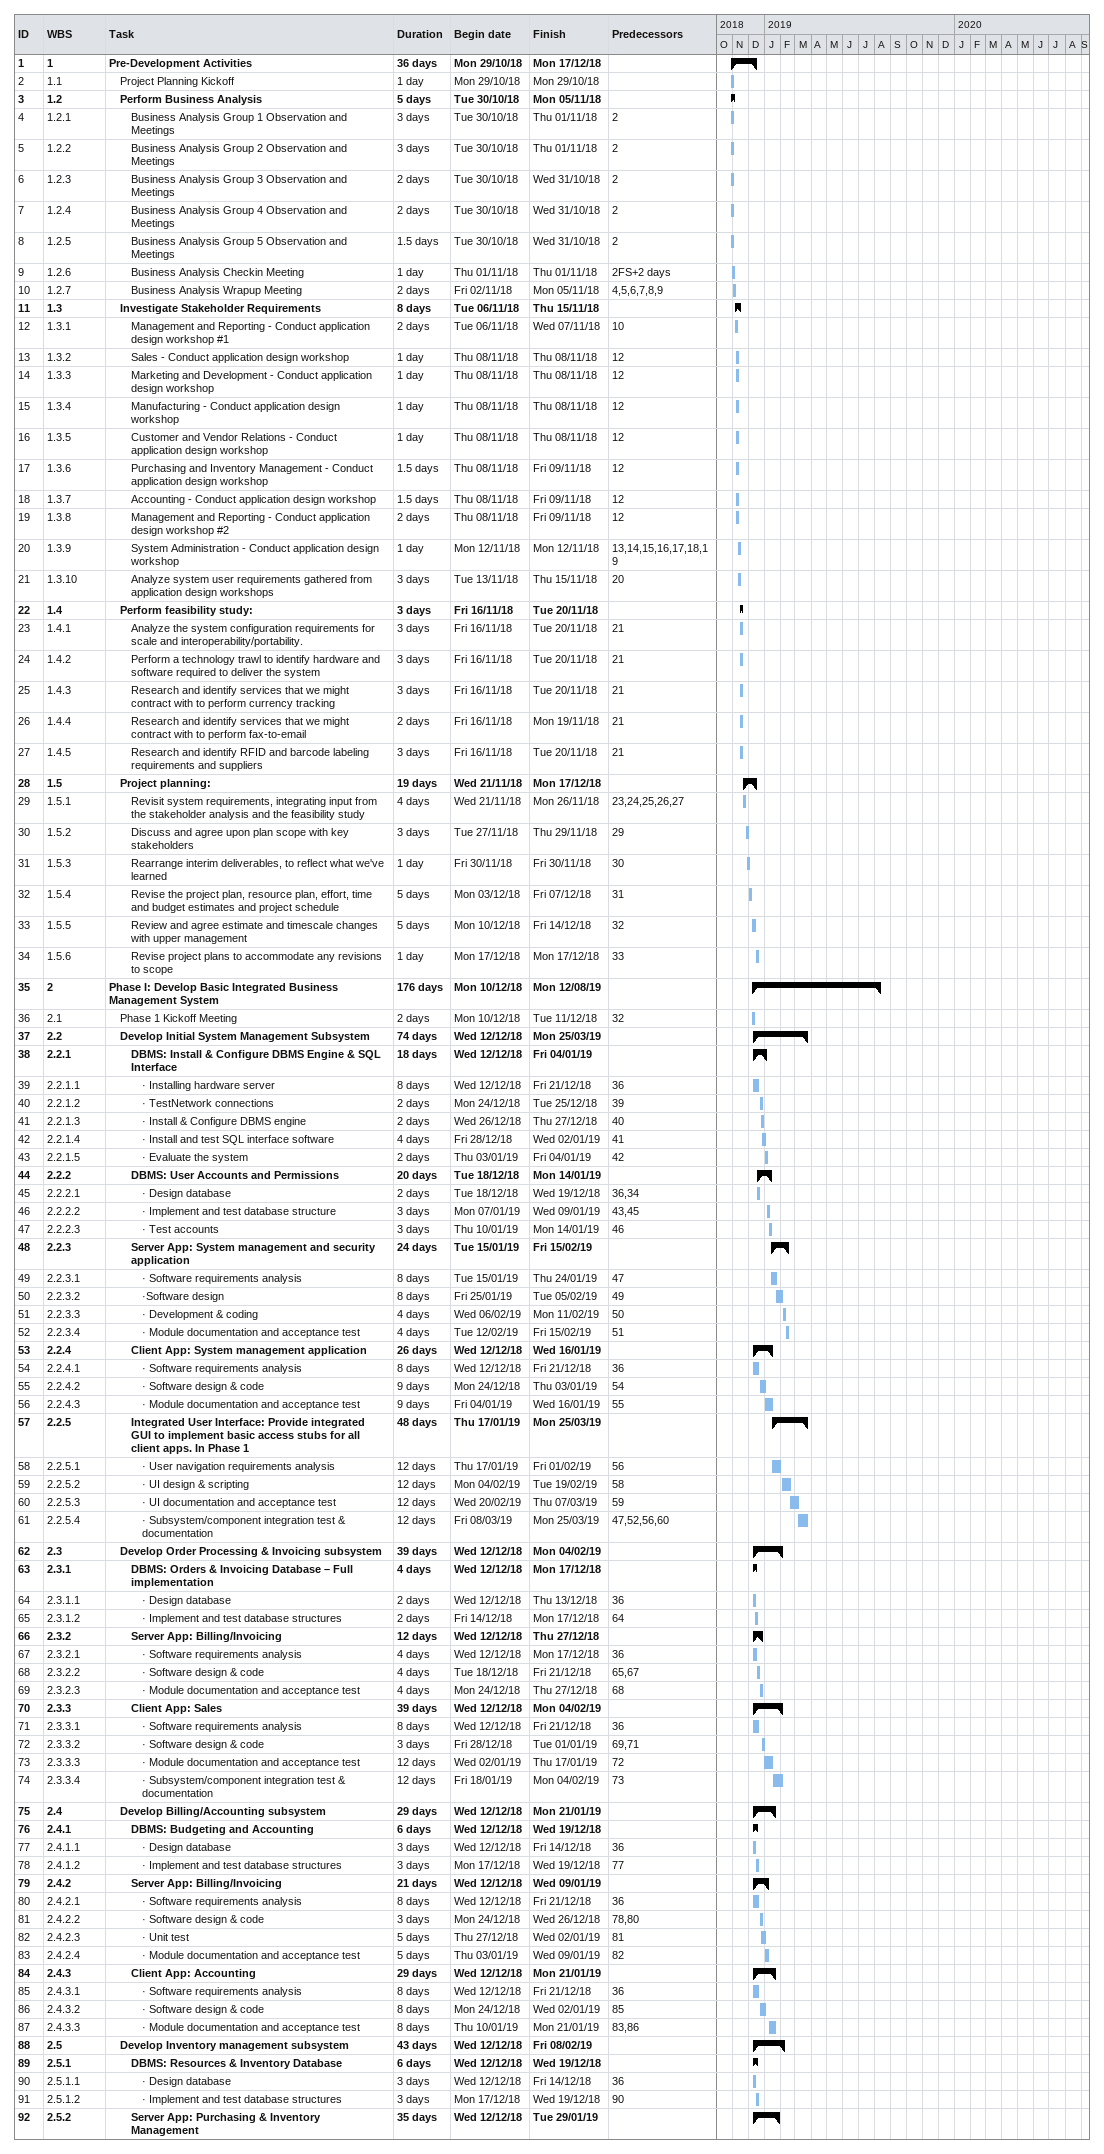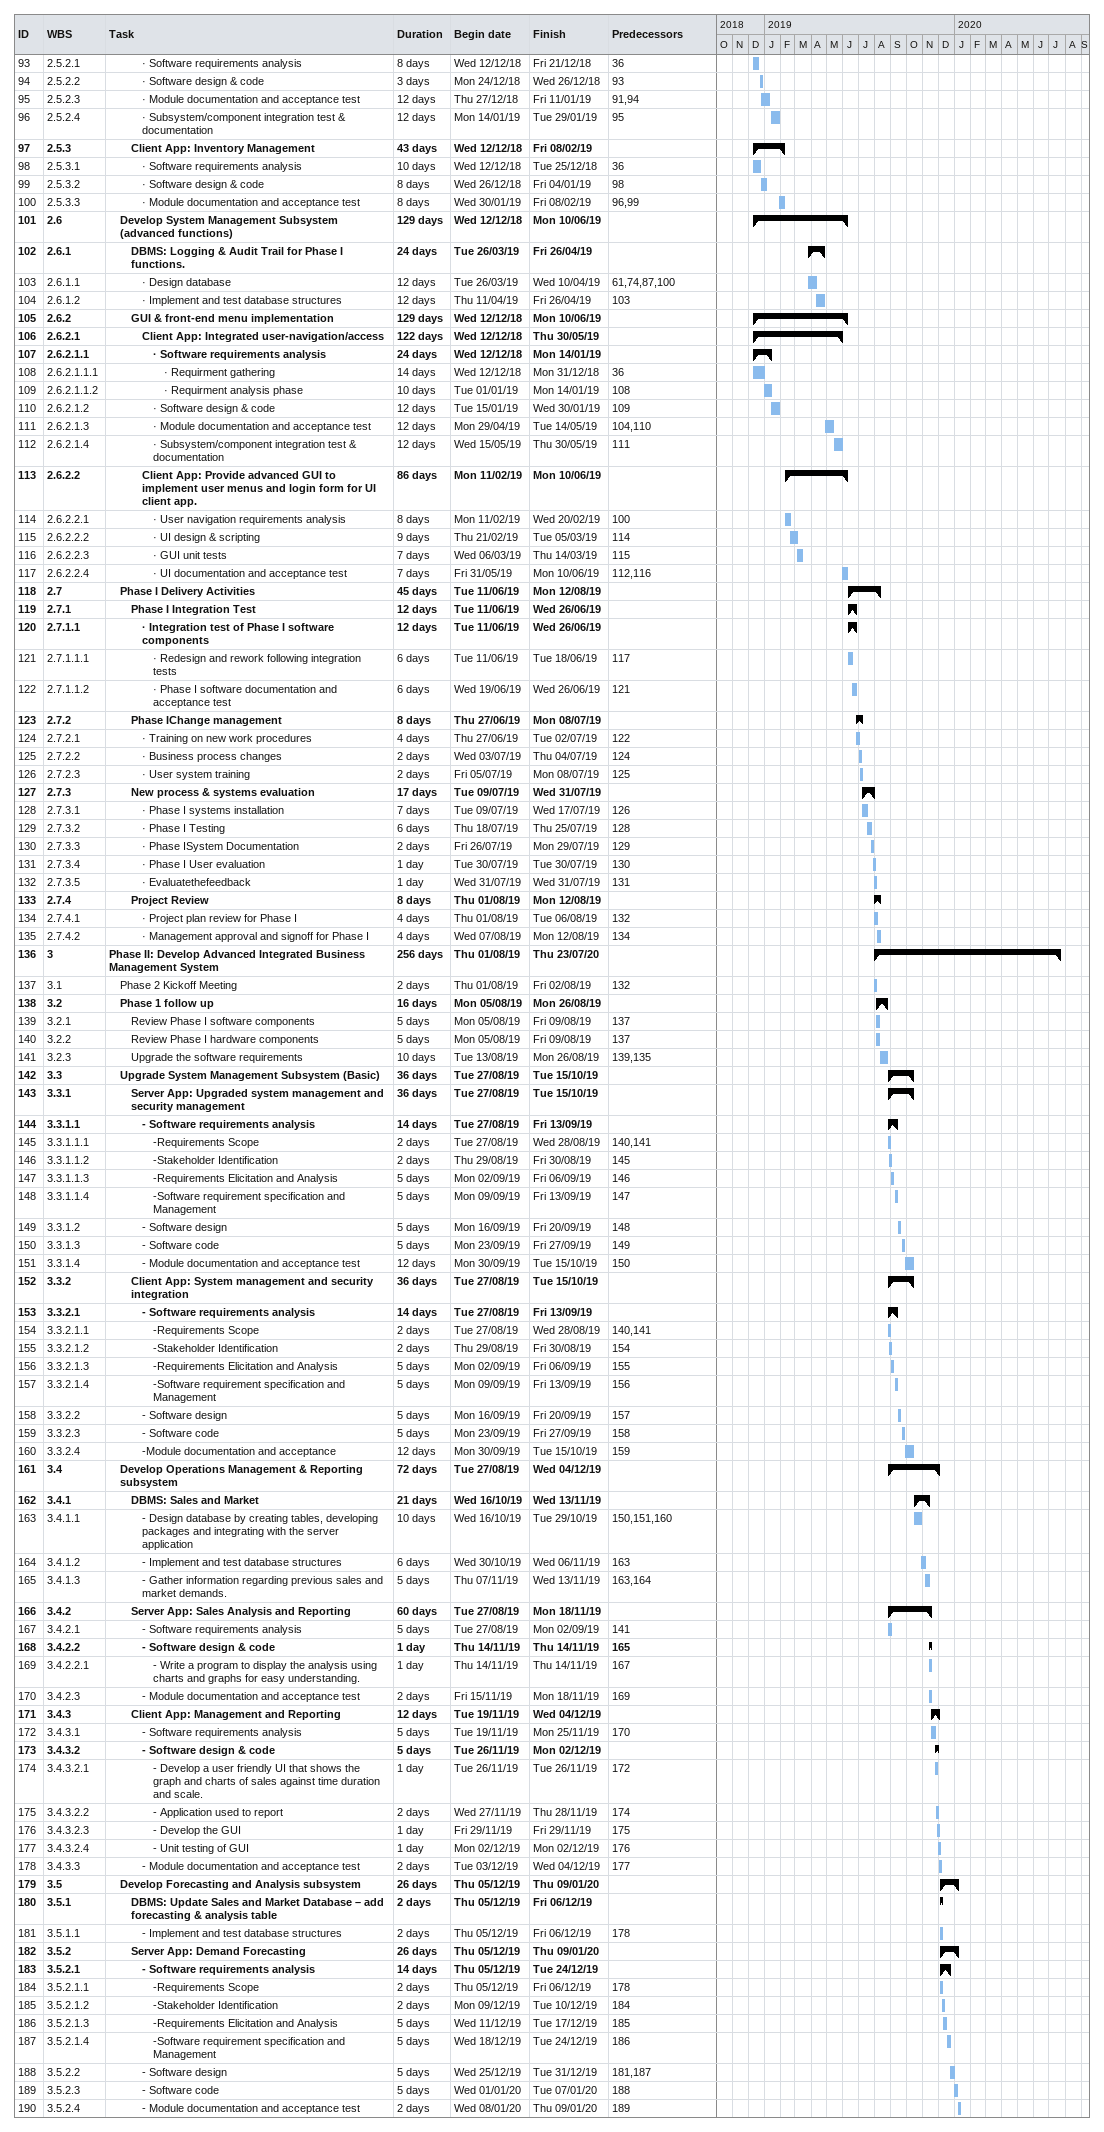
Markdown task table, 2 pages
| ID | WBS | Task | Duration | Start | Finish | Predecessors |
|---|---|---|---|---|---|---|
| 1 | 1 | **Pre-Development Activities** | 36d | 2018-10-29 | 2018-12-17 |  |
| 2 | 1.1 | Project Planning Kickoff | 1d | 2018-10-29 | 2018-10-29 |  |
| 3 | 1.2 | **Perform Business Analysis** | 5d | 2018-10-30 | 2018-11-05 |  |
| 4 | 1.2.1 | Business Analysis Group 1 Observation and Meetings | 3d | 2018-10-30 | 2018-11-01 | 2 |
| 5 | 1.2.2 | Business Analysis Group 2 Observation and Meetings | 3d | 2018-10-30 | 2018-11-01 | 2 |
| 6 | 1.2.3 | Business Analysis Group 3 Observation and Meetings | 2d | 2018-10-30 | 2018-10-31 | 2 |
| 7 | 1.2.4 | Business Analysis Group 4 Observation and Meetings | 2d | 2018-10-30 | 2018-10-31 | 2 |
| 8 | 1.2.5 | Business Analysis Group 5 Observation and Meetings | 1.5d | 2018-10-30 | 2018-10-31 | 2 |
| 9 | 1.2.6 | Business Analysis Checkin Meeting | 1d | 2018-11-01 | 2018-11-01 | 2FS+2d |
| 10 | 1.2.7 | Business Analysis Wrapup Meeting | 2d | 2018-11-02 | 2018-11-05 | 4, 5, 6, 7, 8, 9 |
| 11 | 1.3 | **Investigate Stakeholder Requirements** | 8d | 2018-11-06 | 2018-11-15 |  |
| 12 | 1.3.1 | Management and Reporting - Conduct application design workshop #1 | 2d | 2018-11-06 | 2018-11-07 | 10 |
| 13 | 1.3.2 | Sales - Conduct application design workshop | 1d | 2018-11-08 | 2018-11-08 | 12 |
| 14 | 1.3.3 | Marketing and Development - Conduct application design workshop | 1d | 2018-11-08 | 2018-11-08 | 12 |
| 15 | 1.3.4 | Manufacturing - Conduct application design workshop | 1d | 2018-11-08 | 2018-11-08 | 12 |
| 16 | 1.3.5 | Customer and Vendor Relations - Conduct application design workshop | 1d | 2018-11-08 | 2018-11-08 | 12 |
| 17 | 1.3.6 | Purchasing and Inventory Management - Conduct application design workshop | 1.5d | 2018-11-08 | 2018-11-09 | 12 |
| 18 | 1.3.7 | Accounting - Conduct application design workshop | 1.5d | 2018-11-08 | 2018-11-09 | 12 |
| 19 | 1.3.8 | Management and Reporting - Conduct application design workshop #2 | 2d | 2018-11-08 | 2018-11-09 | 12 |
| 20 | 1.3.9 | System Administration - Conduct application design workshop | 1d | 2018-11-12 | 2018-11-12 | 13, 14, 15, 16, 17, 18, 19 |
| 21 | 1.3.10 | Analyze system user requirements gathered from application design workshops | 3d | 2018-11-13 | 2018-11-15 | 20 |
| 22 | 1.4 | **Perform feasibility study:** | 3d | 2018-11-16 | 2018-11-20 |  |
| 23 | 1.4.1 | Analyze the system configuration requirements for scale and interoperability/portability. | 3d | 2018-11-16 | 2018-11-20 | 21 |
| 24 | 1.4.2 | Perform a technology trawl to identify hardware and software required to deliver the system | 3d | 2018-11-16 | 2018-11-20 | 21 |
| 25 | 1.4.3 | Research and identify services that we might contract with to perform currency tracking | 3d | 2018-11-16 | 2018-11-20 | 21 |
| 26 | 1.4.4 | Research and identify services that we might contract with to perform fax-to-email | 2d | 2018-11-16 | 2018-11-19 | 21 |
| 27 | 1.4.5 | Research and identify RFID and barcode labeling requirements and suppliers | 3d | 2018-11-16 | 2018-11-20 | 21 |
| 28 | 1.5 | **Project planning:** | 19d | 2018-11-21 | 2018-12-17 |  |
| 29 | 1.5.1 | Revisit system requirements, integrating input from the stakeholder analysis and the feasibility study | 4d | 2018-11-21 | 2018-11-26 | 23, 24, 25, 26, 27 |
| 30 | 1.5.2 | Discuss and agree upon plan scope with key stakeholders | 3d | 2018-11-27 | 2018-11-29 | 29 |
| 31 | 1.5.3 | Rearrange interim deliverables, to reflect what we've learned | 1d | 2018-11-30 | 2018-11-30 | 30 |
| 32 | 1.5.4 | Revise the project plan, resource plan, effort, time and budget estimates and project schedule | 5d | 2018-12-03 | 2018-12-07 | 31 |
| 33 | 1.5.5 | Review and agree estimate and timescale changes with upper management | 5d | 2018-12-10 | 2018-12-14 | 32 |
| 34 | 1.5.6 | Revise project plans to accommodate any revisions to scope | 1d | 2018-12-17 | 2018-12-17 | 33 |
| 35 | 2 | **Phase I: Develop Basic Integrated Business Management System** | 176d | 2018-12-10 | 2019-08-12 |  |
| 36 | 2.1 | Phase 1 Kickoff Meeting | 2d | 2018-12-10 | 2018-12-11 | 32 |
| 37 | 2.2 | **Develop Initial System Management Subsystem** | 74d | 2018-12-12 | 2019-03-25 |  |
| 38 | 2.2.1 | **DBMS: Install & Configure DBMS Engine & SQL Interface** | 18d | 2018-12-12 | 2019-01-04 |  |
| 39 | 2.2.1.1 | · Installing hardware server | 8d | 2018-12-12 | 2018-12-21 | 36 |
| 40 | 2.2.1.2 | · TestNetwork connections | 2d | 2018-12-24 | 2018-12-25 | 39 |
| 41 | 2.2.1.3 | · Install & Configure DBMS engine | 2d | 2018-12-26 | 2018-12-27 | 40 |
| 42 | 2.2.1.4 | · Install and test SQL interface software | 4d | 2018-12-28 | 2019-01-02 | 41 |
| 43 | 2.2.1.5 | · Evaluate the system | 2d | 2019-01-03 | 2019-01-04 | 42 |
| 44 | 2.2.2 | **DBMS: User Accounts and Permissions** | 20d | 2018-12-18 | 2019-01-14 |  |
| 45 | 2.2.2.1 | · Design database | 2d | 2018-12-18 | 2018-12-19 | 36, 34 |
| 46 | 2.2.2.2 | · Implement and test database structure | 3d | 2019-01-07 | 2019-01-09 | 43, 45 |
| 47 | 2.2.2.3 | · Test accounts | 3d | 2019-01-10 | 2019-01-14 | 46 |
| 48 | 2.2.3 | **Server App: System management and security application** | 24d | 2019-01-15 | 2019-02-15 |  |
| 49 | 2.2.3.1 | · Software requirements analysis | 8d | 2019-01-15 | 2019-01-24 | 47 |
| 50 | 2.2.3.2 | ·Software design | 8d | 2019-01-25 | 2019-02-05 | 49 |
| 51 | 2.2.3.3 | · Development & coding | 4d | 2019-02-06 | 2019-02-11 | 50 |
| 52 | 2.2.3.4 | · Module documentation and acceptance test | 4d | 2019-02-12 | 2019-02-15 | 51 |
| 53 | 2.2.4 | **Client App: System management application** | 26d | 2018-12-12 | 2019-01-16 |  |
| 54 | 2.2.4.1 | · Software requirements analysis | 8d | 2018-12-12 | 2018-12-21 | 36 |
| 55 | 2.2.4.2 | · Software design & code | 9d | 2018-12-24 | 2019-01-03 | 54 |
| 56 | 2.2.4.3 | · Module documentation and acceptance test | 9d | 2019-01-04 | 2019-01-16 | 55 |
| 57 | 2.2.5 | **Integrated User Interface: Provide integrated GUI to implement basic access stubs for all client apps. In Phase 1** | 48d | 2019-01-17 | 2019-03-25 |  |
| 58 | 2.2.5.1 | · User navigation requirements analysis | 12d | 2019-01-17 | 2019-02-01 | 56 |
| 59 | 2.2.5.2 | · UI design & scripting | 12d | 2019-02-04 | 2019-02-19 | 58 |
| 60 | 2.2.5.3 | · UI documentation and acceptance test | 12d | 2019-02-20 | 2019-03-07 | 59 |
| 61 | 2.2.5.4 | · Subsystem/component integration test & documentation | 12d | 2019-03-08 | 2019-03-25 | 47, 52, 56, 60 |
| 62 | 2.3 | **Develop Order Processing & Invoicing subsystem** | 39d | 2018-12-12 | 2019-02-04 |  |
| 63 | 2.3.1 | **DBMS: Orders & Invoicing Database – Full implementation** | 4d | 2018-12-12 | 2018-12-17 |  |
| 64 | 2.3.1.1 | · Design database | 2d | 2018-12-12 | 2018-12-13 | 36 |
| 65 | 2.3.1.2 | · Implement and test database structures | 2d | 2018-12-14 | 2018-12-17 | 64 |
| 66 | 2.3.2 | **Server App: Billing/Invoicing** | 12d | 2018-12-12 | 2018-12-27 |  |
| 67 | 2.3.2.1 | · Software requirements analysis | 4d | 2018-12-12 | 2018-12-17 | 36 |
| 68 | 2.3.2.2 | · Software design & code | 4d | 2018-12-18 | 2018-12-21 | 65, 67 |
| 69 | 2.3.2.3 | · Module documentation and acceptance test | 4d | 2018-12-24 | 2018-12-27 | 68 |
| 70 | 2.3.3 | **Client App: Sales** | 39d | 2018-12-12 | 2019-02-04 |  |
| 71 | 2.3.3.1 | · Software requirements analysis | 8d | 2018-12-12 | 2018-12-21 | 36 |
| 72 | 2.3.3.2 | · Software design & code | 3d | 2018-12-28 | 2019-01-01 | 69, 71 |
| 73 | 2.3.3.3 | · Module documentation and acceptance test | 12d | 2019-01-02 | 2019-01-17 | 72 |
| 74 | 2.3.3.4 | · Subsystem/component integration test & documentation | 12d | 2019-01-18 | 2019-02-04 | 73 |
| 75 | 2.4 | **Develop Billing/Accounting subsystem** | 29d | 2018-12-12 | 2019-01-21 |  |
| 76 | 2.4.1 | **DBMS: Budgeting and Accounting** | 6d | 2018-12-12 | 2018-12-19 |  |
| 77 | 2.4.1.1 | · Design database | 3d | 2018-12-12 | 2018-12-14 | 36 |
| 78 | 2.4.1.2 | · Implement and test database structures | 3d | 2018-12-17 | 2018-12-19 | 77 |
| 79 | 2.4.2 | **Server App: Billing/Invoicing** | 21d | 2018-12-12 | 2019-01-09 |  |
| 80 | 2.4.2.1 | · Software requirements analysis | 8d | 2018-12-12 | 2018-12-21 | 36 |
| 81 | 2.4.2.2 | · Software design & code | 3d | 2018-12-24 | 2018-12-26 | 78, 80 |
| 82 | 2.4.2.3 | · Unit test | 5d | 2018-12-27 | 2019-01-02 | 81 |
| 83 | 2.4.2.4 | · Module documentation and acceptance test | 5d | 2019-01-03 | 2019-01-09 | 82 |
| 84 | 2.4.3 | **Client App: Accounting** | 29d | 2018-12-12 | 2019-01-21 |  |
| 85 | 2.4.3.1 | · Software requirements analysis | 8d | 2018-12-12 | 2018-12-21 | 36 |
| 86 | 2.4.3.2 | · Software design & code | 8d | 2018-12-24 | 2019-01-02 | 85 |
| 87 | 2.4.3.3 | · Module documentation and acceptance test | 8d | 2019-01-10 | 2019-01-21 | 83, 86 |
| 88 | 2.5 | **Develop Inventory management subsystem** | 43d | 2018-12-12 | 2019-02-08 |  |
| 89 | 2.5.1 | **DBMS: Resources & Inventory Database** | 6d | 2018-12-12 | 2018-12-19 |  |
| 90 | 2.5.1.1 | · Design database | 3d | 2018-12-12 | 2018-12-14 | 36 |
| 91 | 2.5.1.2 | · Implement and test database structures | 3d | 2018-12-17 | 2018-12-19 | 90 |
| 92 | 2.5.2 | **Server App: Purchasing & Inventory Management** | 35d | 2018-12-12 | 2019-01-29 |  |
| 93 | 2.5.2.1 | · Software requirements analysis | 8d | 2018-12-12 | 2018-12-21 | 36 |
| 94 | 2.5.2.2 | · Software design & code | 3d | 2018-12-24 | 2018-12-26 | 93 |
| 95 | 2.5.2.3 | · Module documentation and acceptance test | 12d | 2018-12-27 | 2019-01-11 | 91, 94 |
| 96 | 2.5.2.4 | · Subsystem/component integration test & documentation | 12d | 2019-01-14 | 2019-01-29 | 95 |
| 97 | 2.5.3 | **Client App: Inventory Management** | 43d | 2018-12-12 | 2019-02-08 |  |
| 98 | 2.5.3.1 | · Software requirements analysis | 10d | 2018-12-12 | 2018-12-25 | 36 |
| 99 | 2.5.3.2 | · Software design & code | 8d | 2018-12-26 | 2019-01-04 | 98 |
| 100 | 2.5.3.3 | · Module documentation and acceptance test | 8d | 2019-01-30 | 2019-02-08 | 96, 99 |
| 101 | 2.6 | **Develop System Management Subsystem (advanced functions)** | 129d | 2018-12-12 | 2019-06-10 |  |
| 102 | 2.6.1 | **DBMS: Logging & Audit Trail for Phase I functions.** | 24d | 2019-03-26 | 2019-04-26 |  |
| 103 | 2.6.1.1 | · Design database | 12d | 2019-03-26 | 2019-04-10 | 61, 74, 87, 100 |
| 104 | 2.6.1.2 | · Implement and test database structures | 12d | 2019-04-11 | 2019-04-26 | 103 |
| 105 | 2.6.2 | **GUI & front-end menu implementation** | 129d | 2018-12-12 | 2019-06-10 |  |
| 106 | 2.6.2.1 | **Client App: Integrated user-navigation/access** | 122d | 2018-12-12 | 2019-05-30 |  |
| 107 | 2.6.2.1.1 | **· Software requirements analysis** | 24d | 2018-12-12 | 2019-01-14 |  |
| 108 | 2.6.2.1.1.1 | · Requirment gathering | 14d | 2018-12-12 | 2018-12-31 | 36 |
| 109 | 2.6.2.1.1.2 | · Requirment analysis phase | 10d | 2019-01-01 | 2019-01-14 | 108 |
| 110 | 2.6.2.1.2 | · Software design & code | 12d | 2019-01-15 | 2019-01-30 | 109 |
| 111 | 2.6.2.1.3 | · Module documentation and acceptance test | 12d | 2019-04-29 | 2019-05-14 | 104, 110 |
| 112 | 2.6.2.1.4 | · Subsystem/component integration test & documentation | 12d | 2019-05-15 | 2019-05-30 | 111 |
| 113 | 2.6.2.2 | **Client App: Provide advanced GUI to implement user menus and login form for UI client app.** | 86d | 2019-02-11 | 2019-06-10 |  |
| 114 | 2.6.2.2.1 | · User navigation requirements analysis | 8d | 2019-02-11 | 2019-02-20 | 100 |
| 115 | 2.6.2.2.2 | · UI design & scripting | 9d | 2019-02-21 | 2019-03-05 | 114 |
| 116 | 2.6.2.2.3 | · GUI unit tests | 7d | 2019-03-06 | 2019-03-14 | 115 |
| 117 | 2.6.2.2.4 | · UI documentation and acceptance test | 7d | 2019-05-31 | 2019-06-10 | 112, 116 |
| 118 | 2.7 | **Phase I Delivery Activities** | 45d | 2019-06-11 | 2019-08-12 |  |
| 119 | 2.7.1 | **Phase I Integration Test** | 12d | 2019-06-11 | 2019-06-26 |  |
| 120 | 2.7.1.1 | **· Integration test of Phase I software components** | 12d | 2019-06-11 | 2019-06-26 |  |
| 121 | 2.7.1.1.1 | · Redesign and rework following integration tests | 6d | 2019-06-11 | 2019-06-18 | 117 |
| 122 | 2.7.1.1.2 | · Phase I software documentation and acceptance test | 6d | 2019-06-19 | 2019-06-26 | 121 |
| 123 | 2.7.2 | **Phase IChange management** | 8d | 2019-06-27 | 2019-07-08 |  |
| 124 | 2.7.2.1 | · Training on new work procedures | 4d | 2019-06-27 | 2019-07-02 | 122 |
| 125 | 2.7.2.2 | · Business process changes | 2d | 2019-07-03 | 2019-07-04 | 124 |
| 126 | 2.7.2.3 | · User system training | 2d | 2019-07-05 | 2019-07-08 | 125 |
| 127 | 2.7.3 | **New process & systems evaluation** | 17d | 2019-07-09 | 2019-07-31 |  |
| 128 | 2.7.3.1 | · Phase I systems installation | 7d | 2019-07-09 | 2019-07-17 | 126 |
| 129 | 2.7.3.2 | · Phase I Testing | 6d | 2019-07-18 | 2019-07-25 | 128 |
| 130 | 2.7.3.3 | · Phase ISystem Documentation | 2d | 2019-07-26 | 2019-07-29 | 129 |
| 131 | 2.7.3.4 | · Phase I User evaluation | 1d | 2019-07-30 | 2019-07-30 | 130 |
| 132 | 2.7.3.5 | · Evaluatethefeedback | 1d | 2019-07-31 | 2019-07-31 | 131 |
| 133 | 2.7.4 | **Project Review** | 8d | 2019-08-01 | 2019-08-12 |  |
| 134 | 2.7.4.1 | · Project plan review for Phase I | 4d | 2019-08-01 | 2019-08-06 | 132 |
| 135 | 2.7.4.2 | · Management approval and signoff for Phase I | 4d | 2019-08-07 | 2019-08-12 | 134 |
| 136 | 3 | **Phase II: Develop Advanced Integrated Business Management System** | 256d | 2019-08-01 | 2020-07-23 |  |
| 137 | 3.1 | Phase 2 Kickoff Meeting | 2d | 2019-08-01 | 2019-08-02 | 132 |
| 138 | 3.2 | **Phase 1 follow up** | 16d | 2019-08-05 | 2019-08-26 |  |
| 139 | 3.2.1 | Review Phase I software components | 5d | 2019-08-05 | 2019-08-09 | 137 |
| 140 | 3.2.2 | Review Phase I hardware components | 5d | 2019-08-05 | 2019-08-09 | 137 |
| 141 | 3.2.3 | Upgrade the software requirements | 10d | 2019-08-13 | 2019-08-26 | 139, 135 |
| 142 | 3.3 | **Upgrade System Management Subsystem (Basic)** | 36d | 2019-08-27 | 2019-10-15 |  |
| 143 | 3.3.1 | **Server App: Upgraded system management and security management** | 36d | 2019-08-27 | 2019-10-15 |  |
| 144 | 3.3.1.1 | **- Software requirements analysis** | 14d | 2019-08-27 | 2019-09-13 |  |
| 145 | 3.3.1.1.1 | -Requirements Scope | 2d | 2019-08-27 | 2019-08-28 | 140, 141 |
| 146 | 3.3.1.1.2 | -Stakeholder Identification | 2d | 2019-08-29 | 2019-08-30 | 145 |
| 147 | 3.3.1.1.3 | -Requirements Elicitation and Analysis | 5d | 2019-09-02 | 2019-09-06 | 146 |
| 148 | 3.3.1.1.4 | -Software requirement specification and Management | 5d | 2019-09-09 | 2019-09-13 | 147 |
| 149 | 3.3.1.2 | - Software design | 5d | 2019-09-16 | 2019-09-20 | 148 |
| 150 | 3.3.1.3 | - Software code | 5d | 2019-09-23 | 2019-09-27 | 149 |
| 151 | 3.3.1.4 | - Module documentation and acceptance test | 12d | 2019-09-30 | 2019-10-15 | 150 |
| 152 | 3.3.2 | **Client App: System management and security integration** | 36d | 2019-08-27 | 2019-10-15 |  |
| 153 | 3.3.2.1 | **- Software requirements analysis** | 14d | 2019-08-27 | 2019-09-13 |  |
| 154 | 3.3.2.1.1 | -Requirements Scope | 2d | 2019-08-27 | 2019-08-28 | 140, 141 |
| 155 | 3.3.2.1.2 | -Stakeholder Identification | 2d | 2019-08-29 | 2019-08-30 | 154 |
| 156 | 3.3.2.1.3 | -Requirements Elicitation and Analysis | 5d | 2019-09-02 | 2019-09-06 | 155 |
| 157 | 3.3.2.1.4 | -Software requirement specification and Management | 5d | 2019-09-09 | 2019-09-13 | 156 |
| 158 | 3.3.2.2 | - Software design | 5d | 2019-09-16 | 2019-09-20 | 157 |
| 159 | 3.3.2.3 | - Software code | 5d | 2019-09-23 | 2019-09-27 | 158 |
| 160 | 3.3.2.4 | -Module documentation and acceptance | 12d | 2019-09-30 | 2019-10-15 | 159 |
| 161 | 3.4 | **Develop Operations Management & Reporting subsystem** | 72d | 2019-08-27 | 2019-12-04 |  |
| 162 | 3.4.1 | **DBMS: Sales and Market** | 21d | 2019-10-16 | 2019-11-13 |  |
| 163 | 3.4.1.1 | - Design database by creating tables, developing packages and integrating with the server application | 10d | 2019-10-16 | 2019-10-29 | 150, 151, 160 |
| 164 | 3.4.1.2 | - Implement and test database structures | 6d | 2019-10-30 | 2019-11-06 | 163 |
| 165 | 3.4.1.3 | - Gather information regarding previous sales and market demands. | 5d | 2019-11-07 | 2019-11-13 | 163, 164 |
| 166 | 3.4.2 | **Server App: Sales Analysis and Reporting** | 60d | 2019-08-27 | 2019-11-18 |  |
| 167 | 3.4.2.1 | - Software requirements analysis | 5d | 2019-08-27 | 2019-09-02 | 141 |
| 168 | 3.4.2.2 | **- Software design & code** | 1d | 2019-11-14 | 2019-11-14 | 165 |
| 169 | 3.4.2.2.1 | - Write a program to display the analysis using charts and graphs for easy understanding. | 1d | 2019-11-14 | 2019-11-14 | 167 |
| 170 | 3.4.2.3 | - Module documentation and acceptance test | 2d | 2019-11-15 | 2019-11-18 | 169 |
| 171 | 3.4.3 | **Client App: Management and Reporting** | 12d | 2019-11-19 | 2019-12-04 |  |
| 172 | 3.4.3.1 | - Software requirements analysis | 5d | 2019-11-19 | 2019-11-25 | 170 |
| 173 | 3.4.3.2 | **- Software design & code** | 5d | 2019-11-26 | 2019-12-02 |  |
| 174 | 3.4.3.2.1 | - Develop a user friendly UI that shows the graph and charts of sales against time duration and scale. | 1d | 2019-11-26 | 2019-11-26 | 172 |
| 175 | 3.4.3.2.2 | - Application used to report | 2d | 2019-11-27 | 2019-11-28 | 174 |
| 176 | 3.4.3.2.3 | - Develop the GUI | 1d | 2019-11-29 | 2019-11-29 | 175 |
| 177 | 3.4.3.2.4 | - Unit testing of GUI | 1d | 2019-12-02 | 2019-12-02 | 176 |
| 178 | 3.4.3.3 | - Module documentation and acceptance test | 2d | 2019-12-03 | 2019-12-04 | 177 |
| 179 | 3.5 | **Develop Forecasting and Analysis subsystem** | 26d | 2019-12-05 | 2020-01-09 |  |
| 180 | 3.5.1 | **DBMS: Update Sales and Market Database – add forecasting & analysis table** | 2d | 2019-12-05 | 2019-12-06 |  |
| 181 | 3.5.1.1 | - Implement and test database structures | 2d | 2019-12-05 | 2019-12-06 | 178 |
| 182 | 3.5.2 | **Server App: Demand Forecasting** | 26d | 2019-12-05 | 2020-01-09 |  |
| 183 | 3.5.2.1 | **- Software requirements analysis** | 14d | 2019-12-05 | 2019-12-24 |  |
| 184 | 3.5.2.1.1 | -Requirements Scope | 2d | 2019-12-05 | 2019-12-06 | 178 |
| 185 | 3.5.2.1.2 | -Stakeholder Identification | 2d | 2019-12-09 | 2019-12-10 | 184 |
| 186 | 3.5.2.1.3 | -Requirements Elicitation and Analysis | 5d | 2019-12-11 | 2019-12-17 | 185 |
| 187 | 3.5.2.1.4 | -Software requirement specification and Management | 5d | 2019-12-18 | 2019-12-24 | 186 |
| 188 | 3.5.2.2 | - Software design | 5d | 2019-12-25 | 2019-12-31 | 181, 187 |
| 189 | 3.5.2.3 | - Software code | 5d | 2020-01-01 | 2020-01-07 | 188 |
| 190 | 3.5.2.4 | - Module documentation and acceptance test | 2d | 2020-01-08 | 2020-01-09 | 189 |
